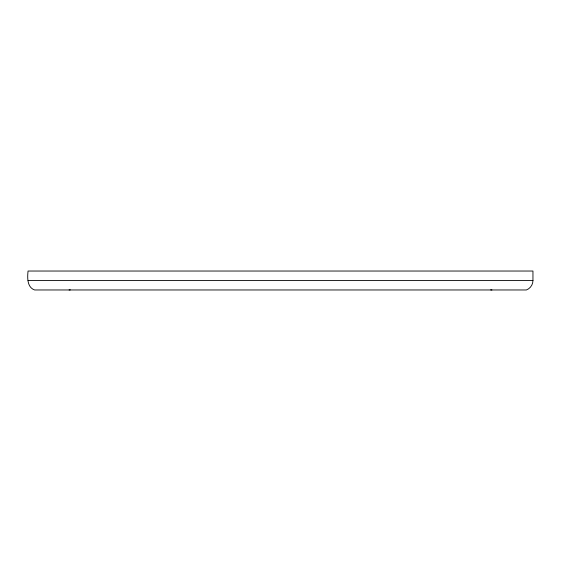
<?xml version="1.0" encoding="UTF-8"?>
<svg xmlns="http://www.w3.org/2000/svg" width="561" height="561" viewBox="0 0 561 561"><rect width="100%" height="100%" fill="white"/><g stroke="black" fill="none" stroke-linecap="round" stroke-linejoin="round"><path stroke-width="0.84" d="M532.95 280.5C532.992 284.623 530.25 288.564 526.379 289.967L34.621 289.967C26.935 287.33 27.37 277.464 28.05 271.033L532.95 271.033L532.95 280.5L28.05 280.5M69.073 289.967L70.307 289.883M490.693 289.883L491.927 289.967"/></g></svg>
